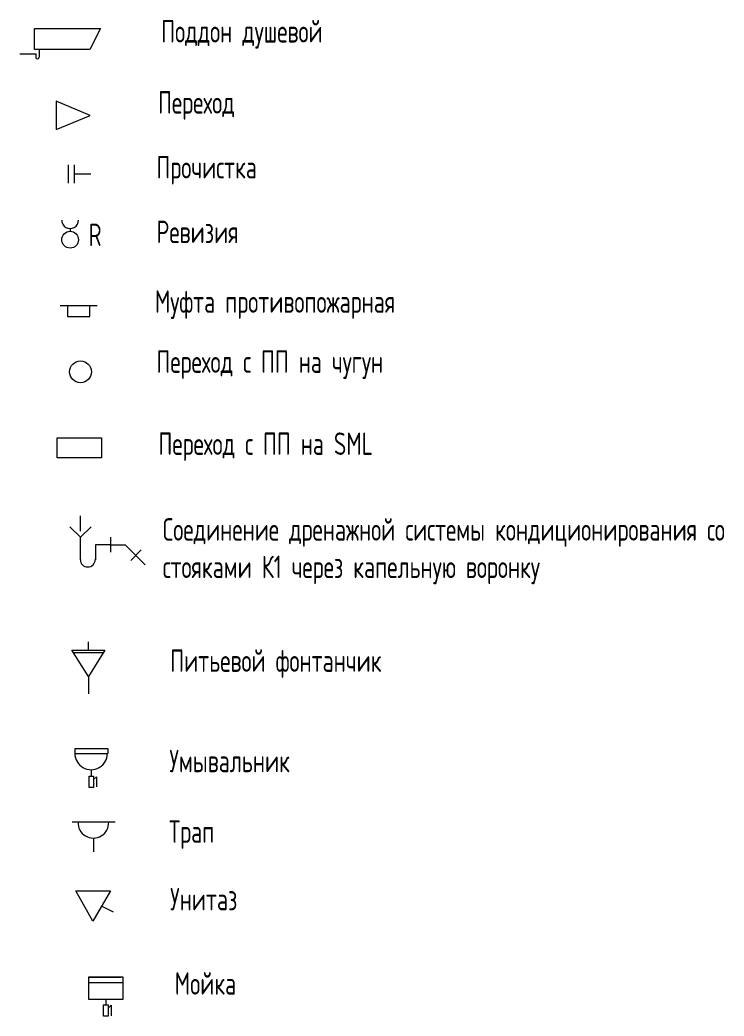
# Model space of a CAD drawing. Header units: millimetres. Extents: x -8689834 to 9419935, y -284943 to 166066.
# Drawn here: x -214799 to -205380, y -242443 to -229126 of the extents above; entities that cross this region are included whole.
import ezdxf

# ---------------------------------------------------------------- set-up
doc = ezdxf.new("R2010")
doc.units = ezdxf.units.MM
doc.header["$MEASUREMENT"] = 0
for name, color, linetype in [('PDF __Арматура', 7, 'Continuous'), ('PDF __ВК-В1', 5, 'Continuous'), ('PDF __ВК-переход с пл. на чуг.', 1, 'Continuous'), ('PDF __ВК-переход с ПП на  SML', 3, 'Continuous'), ('PDF __ВК-питьевой фонтанчик', 7, 'Continuous'), ('PDF __ВК-противопожарные муфты', 1, 'Continuous'), ('PDF __К14', 3, 'Continuous'), ('PDF __Санпр', 7, 'Continuous'), ('PDF __Сантехника', 7, 'Continuous'), ('PDF _TEKSTBK', 7, 'Continuous')]:
    doc.layers.add(name, color=color, linetype=linetype)
doc.layers.add('PDF __ВК-К1', color=7, linetype='Continuous', true_color=0xb80000)
doc.layers.add('ВК_канализация', color=32, linetype='Continuous', lineweight=30)
doc.styles.add('ISOCPEUR', font='isocpeur.ttf', dxfattribs={"width": 0.7})

msp = doc.modelspace()

# ---------------------------------------------------------------- linework, layer by layer
at = {"layer": 'PDF __Арматура', "lineweight": 13}
msp.add_lwpolyline([(-214312.4, -230212.2), (-214312.4, -230588.9), (-213859.5, -230402.7)], close=True, dxfattribs=at)
at = {"layer": 'PDF __ВК-В1', "lineweight": 13}
msp.add_lwpolyline([(-213882.6, -237549.3), (-213882.6, -237439.3)], dxfattribs=at)
at = {"layer": 'PDF __ВК-К1', "lineweight": 13}
for points in [[(-214147.4, -231308.5), (-214147.4, -231063)], [(-214066.9, -231308.5), (-214066.9, -231063)], [(-213851, -231185.8), (-214066.9, -231185.8)], [(-214126.2, -231913.9), (-214126.2, -231952)], [(-213588.6, -236041.1), (-213588.6, -236240.1)], [(-213588.6, -236142.7), (-213787.5, -236142.7)], [(-213588.6, -236142.7), (-213389.6, -236142.7), (-213123, -236409.4)], [(-213178, -236210.4), (-213317.7, -236354.3)]]:
    msp.add_lwpolyline(points, dxfattribs=at)
msp.add_circle((-214128.3, -232064.1), 112.2, dxfattribs=at)
msp.add_arc((-214128.3, -231801.7), 112.2, 179.99999, 0.00001, dxfattribs=at)
at = {"layer": 'PDF __ВК-переход с пл. на чуг.', "lineweight": 13}
msp.add_circle((-213988.6, -233829.3), 146, dxfattribs=at)
at = {"layer": 'PDF __ВК-переход с ПП на  SML', "lineweight": 13}
msp.add_lwpolyline([(-214299.7, -234711.9), (-213707.1, -234711.9), (-213707.1, -234978.6), (-214299.7, -234978.6)], close=True, dxfattribs=at)
at = {"layer": 'PDF __ВК-питьевой фонтанчик', "lineweight": 13}
for points in [[(-213882.6, -237904.9), (-214102.7, -237549.3), (-213662.5, -237549.3), (-213882.6, -237904.9), (-213882.6, -238133.5)], [(-214081.6, -237583.2), (-213683.6, -237583.2)]]:
    msp.add_lwpolyline(points, dxfattribs=at)
at = {"layer": 'PDF __ВК-противопожарные муфты', "lineweight": 13}
for points in [[(-214261.7, -232942.5), (-214011.9, -232942.5), (-213766.4, -232942.5)], [(-214164.3, -232942.5), (-214164.3, -233090.7), (-213863.7, -233090.7), (-213863.7, -232942.5)]]:
    msp.add_lwpolyline(points, dxfattribs=at)
at = {"layer": 'PDF __К14', "lineweight": 13}
msp.add_lwpolyline([(-213990.7, -235960.7), (-213990.7, -235757.5)], dxfattribs=at)
at = {"layer": 'PDF __Санпр', "lineweight": 13}
for points in [[(-214060.5, -238933.6), (-214060.5, -238865.8), (-213624.5, -238865.8), (-213624.5, -238933.6)], [(-214060.5, -238933.6), (-213624.5, -238933.6)], [(-213844.6, -239153.7), (-213844.6, -239234.1)], [(-213814.9, -239280.7), (-213772.6, -239242.6), (-213772.6, -239378)], [(-213882.7, -241922.1), (-213882.7, -242218.4), (-213417, -242218.4), (-213417, -241922.1), (-213882.7, -241922.1), (-213446.7, -241922.1)], [(-213882.7, -241994.1), (-213417, -241994.1)], [(-213649.8, -242218.4), (-213649.8, -242290.4)], [(-213620.2, -242336.9), (-213577.9, -242298.8), (-213577.9, -242438.5)]]:
    msp.add_lwpolyline(points, dxfattribs=at)
for points in [[(-213874.2, -239234.1), (-213814.9, -239234.1), (-213814.9, -239386.5), (-213874.2, -239386.5)], [(-213679.5, -242290.4), (-213620.2, -242290.4), (-213620.2, -242442.8), (-213679.5, -242442.8)]]:
    msp.add_lwpolyline(points, close=True, dxfattribs=at)
msp.add_arc((-213846.7, -238931.4), 218, 179.99999, 0.00001, dxfattribs=at)
at = {"layer": 'PDF __Сантехника', "lineweight": 13}
for points in [[(-214604.5, -229238.6), (-213719.8, -229238.6), (-213863.7, -229522.2), (-214604.5, -229522.2)], [(-213823.4, -241172.8), (-214052, -240770.7), (-213586.4, -240770.7)]]:
    msp.add_lwpolyline(points, close=True, dxfattribs=at)
for points in [[(-214583.4, -229623.8), (-214583.4, -229581.5), (-214799.2, -229581.5)], [(-214541, -229522.2), (-214541, -229623.8)], [(-214098.6, -239847.9), (-213527.1, -239847.9)], [(-213814.9, -240063.8), (-213814.9, -240245.8)], [(-213704.9, -240973.9), (-213552.5, -241050.1)]]:
    msp.add_lwpolyline(points, dxfattribs=at)
for centre, radius, start, end in [((-214564.3, -229621.7), 23.3, 179.99995, 0.00005), ((-213817.1, -239858.5), 205.3, 177.4347, 2.5653)]:
    msp.add_arc(centre, radius, start, end, dxfattribs=at)
at = {"layer": 'PDF _TEKSTBK', "lineweight": 13}
for points in [[(-213990.7, -236041.1), (-214130.4, -235901.4)], [(-213990.7, -236341.6), (-213990.7, -236041.1), (-213846.8, -235901.4)], [(-213787.5, -236142.7), (-213787.5, -236341.6)]]:
    msp.add_lwpolyline(points, dxfattribs=at)
msp.add_arc((-213891.3, -236339.5), 99.5, 180.00001, 359.99999, dxfattribs=at)

# ---------------------------------------------------------------- texts
at = {"layer": 'ВК_канализация', "color": 18, "lineweight": 13, "ltscale": 100, "true_color": 0x000000, "char_height": 300, "width": 8368.311, "attachment_point": 4, "style": 'ISOCPEUR'}
for s, insert in [('Поддон душевой', (-212909.8, -229318.7)), ('Переход', (-212952.1, -230269.6)), ('Прочистка', (-212973.2, -231135.9)), ('Ревизия', (-212973.2, -231960)), ('R', (-213880.2, -231998.7)), ('Муфта противопожарная', (-212994.4, -232932)), ('Переход с ПП на чугун', (-212973.2, -233734.9)), ('Переход с ПП на SML', (-212946.1, -234831.6)), ('Соединение дренажной системы кондиционирования со стояками К1 через капельную воронку', (-212888.6, -236228.3)), ('Питьевой фонтанчик', (-212789.4, -237731.4)), ('Умывальник', (-212799.9, -239033)), ('Трап', (-212805, -240017)), ('Унитаз', (-212789.7, -240879.9)), ('Мойка', (-212728.2, -242006.9))]:
    msp.add_mtext(s, dxfattribs=dict(at, insert=insert))

doc.saveas('drawing.dxf')
